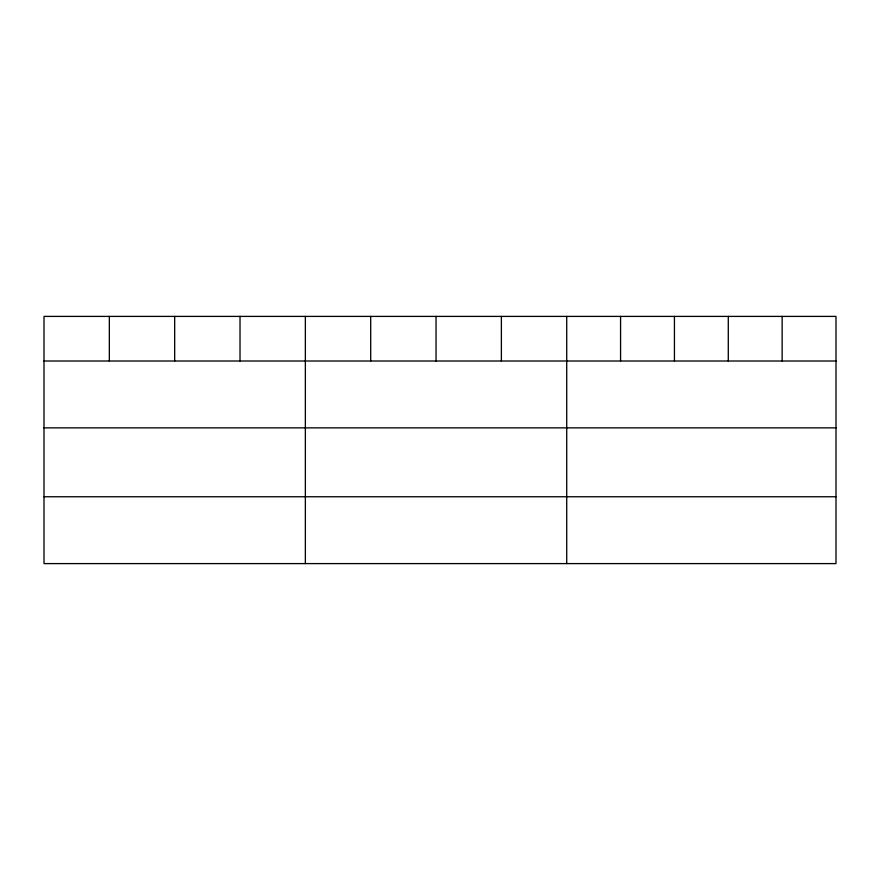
<?xml version="1.0" encoding="UTF-8"?>
<svg xmlns="http://www.w3.org/2000/svg" width="880" height="880" viewBox="0 0 880 880"><rect width="100%" height="100%" fill="white"/><g stroke="black" fill="none" stroke-linecap="round" stroke-linejoin="round"><path stroke-width="1.32" d="M836 361.009L836 563.596L44 563.596L44 316.404L836 316.404L836 361.009L44 361.009M44 427.867L836 427.867M44 496.749L836 496.749M782.144 316.404L782.144 361.009M728.288 316.404L728.288 361.009M674.432 316.404L674.432 361.009M620.576 316.404L620.576 361.009M566.72 316.404L566.72 563.596M501.38 316.404L501.38 361.009M436.04 316.404L436.04 361.009M370.7 316.404L370.7 361.009M305.36 316.404L305.36 563.596M240.02 316.404L240.02 361.009M174.68 316.404L174.68 361.009M109.34 316.404L109.34 361.009"/></g></svg>
